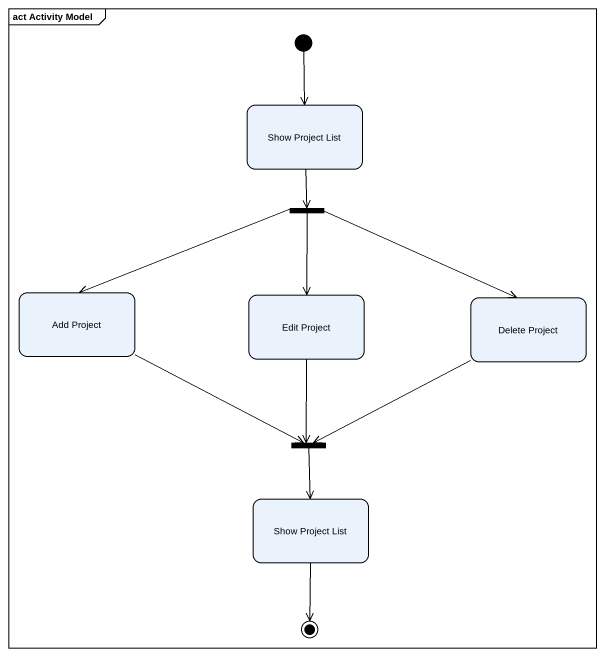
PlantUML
@startuml
mainframe act Activity Model
hide empty description
state "Show Project List" as Show_Project_List
state fork1 <<fork>>
state "Add Project" as Add_Project
state "Edit Project" as Edit_Project
state "Delete Project" as Delete_Project
state fork2 <<join>>
state "Show Project List" as Show_Project_List_2
[*] --> Show_Project_List
Show_Project_List --> fork1
fork1 -left-> Add_Project
fork1 --> Edit_Project
fork1 -right-> Delete_Project
Add_Project -right-> fork2
Edit_Project --> fork2
Delete_Project -left-> fork2
fork2 --> Show_Project_List_2
Show_Project_List_2 --> [*]
@enduml
